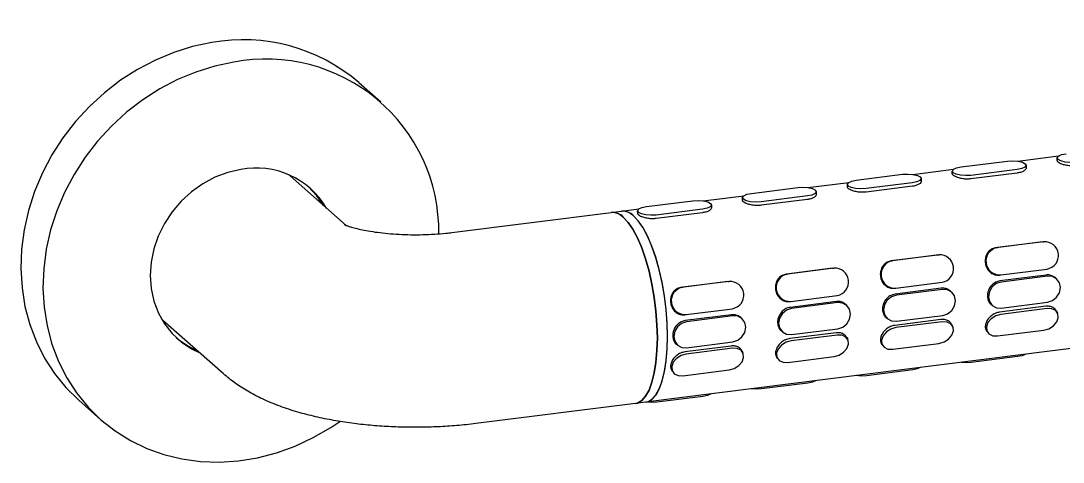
# Model space of a CAD drawing. Extents: x 0 to 951, y -2 to 427.
# Drawn here: x 263.3 to 287, y 104.83 to 114.86 of the extents above; entities that cross this region are included whole.
import ezdxf

# ---------------------------------------------------------------- set-up
doc = ezdxf.new("R2010")
doc.units = 0
doc.header["$LTSCALE"] = 23.1
doc.header["$MEASUREMENT"] = 0
doc.layers.get('0').update_dxf_attribs({"linetype": 'CONTINUOUS'})

msp = doc.modelspace()

# ---------------------------------------------------------------- linework, layer by layer
at = {"color": 7, "linetype": 'Continuous', "lineweight": 25}
for p, q in [((346.258, 114.857), (277.505, 106.195)), ((270.981, 113.459), (271.484, 113.015)), ((284.681, 111.539), (285.734, 111.672)), ((285.968, 111.671), (286.895, 111.788)), ((286.865, 111.682), (286.865, 111.744)), ((283.582, 111.37), (284.509, 111.487)), ((284.479, 111.381), (284.479, 111.443)), ((285.955, 111.481), (284.902, 111.348)), ((286.157, 111.577), (286.157, 111.515)), ((269.422, 111.334), (269.39, 111.362)), ((269.422, 111.334), (270.694, 110.212)), ((281.197, 111.07), (282.124, 111.187)), ((282.296, 111.239), (283.348, 111.372)), ((283.569, 111.18), (282.517, 111.047)), ((283.771, 111.276), (283.772, 111.214)), ((285.955, 111.4), (284.903, 111.268)), ((279.911, 110.938), (280.963, 111.071)), ((281.386, 110.976), (281.386, 110.914)), ((282.094, 111.08), (282.094, 111.143)), ((283.57, 111.1), (282.517, 110.967)), ((277.525, 110.638), (278.578, 110.77)), ((278.812, 110.769), (279.739, 110.886)), ((279.709, 110.78), (279.709, 110.842)), ((281.184, 110.88), (280.132, 110.747)), ((281.184, 110.799), (280.132, 110.667)), ((273.099, 110.049), (276.724, 110.506)), ((276.724, 110.506), (276.958, 110.536)), ((276.958, 110.536), (277.353, 110.585)), ((277.324, 110.479), (277.323, 110.541)), ((278.799, 110.579), (277.746, 110.446)), ((278.799, 110.499), (277.747, 110.366)), ((279.001, 110.675), (279.001, 110.613)), ((286.528, 109.837), (285.476, 109.705)), ((286.556, 109.84), (285.504, 109.708)), ((286.528, 109.837), (286.556, 109.84)), ((284.143, 109.537), (283.091, 109.404)), ((284.171, 109.54), (283.119, 109.407)), ((284.143, 109.537), (284.171, 109.54)), ((285.476, 109.705), (285.504, 109.708)), ((283.091, 109.404), (283.119, 109.407)), ((281.758, 109.236), (280.705, 109.104)), ((280.705, 109.104), (280.733, 109.107)), ((281.786, 109.239), (280.733, 109.107)), ((281.758, 109.236), (281.786, 109.239)), ((285.553, 109.084), (285.581, 109.087)), ((286.614, 109.083), (285.561, 108.95)), ((285.581, 109.087), (286.633, 109.22)), ((286.644, 109.057), (285.591, 108.924)), ((279.372, 108.936), (278.32, 108.803)), ((278.32, 108.803), (278.348, 108.806)), ((279.4, 108.939), (278.348, 108.806)), ((279.372, 108.936), (279.4, 108.939)), ((283.195, 108.787), (284.248, 108.919)), ((286.823, 109.02), (286.849, 108.998)), ((280.81, 108.486), (281.862, 108.619)), ((283.167, 108.784), (283.195, 108.787)), ((284.228, 108.782), (283.176, 108.65)), ((284.258, 108.756), (283.206, 108.624)), ((284.437, 108.72), (284.464, 108.697)), ((280.782, 108.483), (280.81, 108.486)), ((281.843, 108.482), (280.791, 108.349)), ((281.873, 108.456), (280.821, 108.323)), ((282.052, 108.419), (282.078, 108.397)), ((285.387, 108.393), (285.361, 108.415)), ((286.607, 108.373), (285.554, 108.24)), ((285.593, 108.334), (286.645, 108.466)), ((278.397, 108.183), (278.425, 108.186)), ((279.458, 108.181), (278.405, 108.049)), ((278.425, 108.186), (279.477, 108.318)), ((279.488, 108.155), (278.435, 108.023)), ((279.667, 108.119), (279.693, 108.096)), ((283.002, 108.092), (282.976, 108.115)), ((283.207, 108.033), (284.26, 108.166)), ((286.635, 108.321), (285.583, 108.188)), ((286.85, 108.267), (286.872, 108.226)), ((266.497, 108.081), (266.528, 108.053)), ((267.898, 106.845), (266.528, 108.053)), ((280.822, 107.733), (281.874, 107.865)), ((284.221, 108.072), (283.169, 107.94)), ((284.25, 108.02), (283.197, 107.888)), ((284.464, 107.967), (284.487, 107.925)), ((280.617, 107.792), (280.591, 107.814)), ((281.836, 107.772), (280.784, 107.639)), ((281.864, 107.72), (280.812, 107.587)), ((282.079, 107.666), (282.102, 107.625)), ((285.271, 107.794), (285.249, 107.836)), ((285.508, 107.699), (286.561, 107.832)), ((278.231, 107.491), (278.205, 107.514)), ((279.451, 107.471), (278.398, 107.339)), ((279.479, 107.419), (278.427, 107.287)), ((278.437, 107.432), (279.489, 107.565)), ((282.886, 107.494), (282.863, 107.535)), ((283.123, 107.399), (284.175, 107.531)), ((279.694, 107.366), (279.716, 107.324)), ((280.5, 107.193), (280.478, 107.235)), ((280.738, 107.098), (281.79, 107.231)), ((285.964, 107.23), (284.911, 107.097)), ((278.115, 106.893), (278.093, 106.934)), ((278.352, 106.797), (279.405, 106.93)), ((283.578, 106.929), (282.526, 106.797)), ((281.193, 106.629), (280.141, 106.496)), ((265.118, 105.796), (264.615, 106.24)), ((277.505, 106.195), (277.271, 106.165)), ((278.808, 106.328), (277.756, 106.196)), ((277.271, 106.165), (273.646, 105.709))]:
    msp.add_line(p, q, dxfattribs=at)
at = {"color": 7, "linetype": 'Continuous', "lineweight": 25, "flags": 128}
for points in [[(267.637, 114.363), (267.203, 114.272), (266.775, 114.139), (266.357, 113.966), (265.952, 113.755), (265.564, 113.507), (265.198, 113.226), (264.855, 112.912), (264.54, 112.57), (264.255, 112.203), (264.004, 111.813), (263.788, 111.406), (263.609, 110.984), (263.469, 110.551), (263.37, 110.111), (263.312, 109.67), (263.296, 109.229), (263.323, 108.795), (263.39, 108.371), (263.499, 107.96), (263.649, 107.567), (263.836, 107.195), (264.061, 106.848), (264.321, 106.529), (264.613, 106.241), (264.615, 106.24)], [(268.14, 113.92), (267.706, 113.828), (267.278, 113.695), (266.86, 113.523), (266.455, 113.311), (266.068, 113.064), (265.701, 112.782), (265.358, 112.468), (265.043, 112.126), (264.759, 111.759), (264.507, 111.37), (264.291, 110.962), (264.112, 110.54), (263.973, 110.107), (263.873, 109.668), (263.816, 109.226), (263.8, 108.786), (263.826, 108.351), (263.894, 107.927), (264.003, 107.516), (264.152, 107.123), (264.34, 106.751), (264.564, 106.404), (264.824, 106.085), (265.116, 105.797), (265.438, 105.543), (265.787, 105.325), (266.159, 105.145), (266.551, 105.005), (266.96, 104.905), (267.381, 104.848), (267.811, 104.834), (268.245, 104.862), (268.679, 104.932), (269.111, 105.044), (269.534, 105.197), (269.946, 105.39), (270.343, 105.619), (270.549, 105.758)], [(285.734, 111.672), (285.854, 111.679), (285.973, 111.67), (286.072, 111.647), (286.137, 111.613), (286.157, 111.574), (286.129, 111.535), (286.058, 111.502), (285.955, 111.481)], [(287.288, 111.648), (287.167, 111.642), (287.049, 111.65), (286.949, 111.674), (286.885, 111.707), (286.865, 111.747), (286.892, 111.786), (286.963, 111.819), (287.067, 111.84)], [(268.296, 111.482), (268, 111.414), (267.711, 111.304), (267.435, 111.157), (267.177, 110.974), (266.943, 110.76), (266.736, 110.518), (266.562, 110.253), (266.422, 109.97), (266.321, 109.675), (266.259, 109.374), (266.238, 109.072), (266.259, 108.775), (266.322, 108.49), (266.424, 108.221), (266.564, 107.973), (266.739, 107.753), (266.946, 107.563), (267.181, 107.408), (267.354, 107.325)], [(284.902, 111.348), (284.782, 111.341), (284.663, 111.35), (284.564, 111.373), (284.5, 111.407), (284.48, 111.446), (284.507, 111.485), (284.578, 111.518), (284.681, 111.539)], [(282.517, 111.047), (282.397, 111.041), (282.278, 111.049), (282.179, 111.073), (282.114, 111.106), (282.094, 111.146), (282.122, 111.185), (282.193, 111.218), (282.296, 111.239)], [(283.348, 111.372), (283.469, 111.378), (283.587, 111.37), (283.687, 111.346), (283.751, 111.313), (283.771, 111.273), (283.744, 111.234), (283.673, 111.201), (283.569, 111.18)], [(270.181, 110.664), (270.031, 110.885), (269.848, 111.083)], [(280.132, 110.747), (280.011, 110.74), (279.893, 110.749), (279.793, 110.772), (279.729, 110.806), (279.709, 110.845), (279.736, 110.884), (279.807, 110.917), (279.911, 110.938)], [(280.963, 111.071), (281.083, 111.078), (281.202, 111.069), (281.301, 111.046), (281.366, 111.012), (281.386, 110.973), (281.358, 110.934), (281.288, 110.901), (281.184, 110.88)], [(278.578, 110.77), (278.698, 110.777), (278.817, 110.768), (278.916, 110.745), (278.981, 110.712), (279.001, 110.672), (278.973, 110.633), (278.902, 110.6), (278.799, 110.579)], [(277.771, 107.654), (277.763, 107.954), (277.739, 108.262), (277.701, 108.572), (277.648, 108.877), (277.582, 109.171), (277.504, 109.448), (277.416, 109.702), (277.319, 109.928), (277.215, 110.123), (277.107, 110.28), (276.997, 110.398), (276.887, 110.474), (276.779, 110.507), (276.724, 110.506)], [(278.005, 107.683), (277.997, 107.984), (277.973, 108.292), (277.935, 108.602), (277.882, 108.906), (277.816, 109.2), (277.738, 109.477), (277.649, 109.732), (277.553, 109.958), (277.449, 110.152), (277.341, 110.31), (277.231, 110.428), (277.121, 110.504), (277.013, 110.536), (276.958, 110.536)], [(277.746, 110.446), (277.626, 110.44), (277.507, 110.448), (277.408, 110.471), (277.344, 110.505), (277.324, 110.545), (277.351, 110.584), (277.422, 110.617), (277.525, 110.638)], [(276.997, 110.398), (277.107, 110.28), (277.215, 110.123), (277.319, 109.928), (277.416, 109.702), (277.504, 109.448), (277.582, 109.171), (277.648, 108.877), (277.701, 108.572), (277.739, 108.262), (277.763, 107.954), (277.771, 107.654), (277.763, 107.367), (277.739, 107.1), (277.701, 106.859), (277.648, 106.647), (277.582, 106.47), (277.504, 106.33), (277.416, 106.232), (277.319, 106.176), (277.271, 106.165)], [(277.505, 106.195), (277.557, 106.207), (277.653, 106.265), (277.741, 106.365), (277.819, 106.506), (277.884, 106.684), (277.937, 106.897), (277.975, 107.14), (277.997, 107.408), (278.005, 107.695), (277.996, 107.996), (277.972, 108.304), (277.933, 108.614), (277.879, 108.919), (277.813, 109.212), (277.734, 109.488), (277.646, 109.741), (277.548, 109.966), (277.445, 110.159), (277.337, 110.315), (277.227, 110.432)], [(286.645, 108.466), (286.757, 108.503), (286.851, 108.579), (286.915, 108.683), (286.937, 108.798), (286.914, 108.909), (286.85, 108.996), (286.756, 109.048), (286.644, 109.057)], [(285.591, 108.924), (285.479, 108.888), (285.385, 108.812), (285.322, 108.708), (285.3, 108.592), (285.322, 108.482), (285.386, 108.394), (285.481, 108.342), (285.593, 108.334)], [(283.206, 108.624), (283.094, 108.587), (282.999, 108.511), (282.936, 108.407), (282.914, 108.292), (282.937, 108.182), (283, 108.094), (283.095, 108.042), (283.207, 108.033)], [(284.26, 108.166), (284.371, 108.202), (284.466, 108.278), (284.529, 108.382), (284.551, 108.498), (284.529, 108.608), (284.465, 108.696), (284.37, 108.748), (284.258, 108.756)], [(281.874, 107.865), (281.986, 107.902), (282.081, 107.978), (282.144, 108.082), (282.166, 108.197), (282.143, 108.308), (282.08, 108.395), (281.985, 108.447), (281.873, 108.456)], [(279.489, 107.565), (279.601, 107.601), (279.695, 107.677), (279.759, 107.781), (279.781, 107.897), (279.758, 108.007), (279.695, 108.095), (279.6, 108.147), (279.488, 108.155)], [(280.821, 108.323), (280.709, 108.287), (280.614, 108.211), (280.551, 108.107), (280.529, 107.991), (280.551, 107.881), (280.615, 107.793), (280.71, 107.741), (280.822, 107.733)], [(285.583, 108.188), (285.468, 108.156), (285.365, 108.091), (285.29, 108.003), (285.253, 107.907), (285.261, 107.816), (285.312, 107.745), (285.399, 107.704), (285.508, 107.699)], [(286.561, 107.832), (286.675, 107.864), (286.778, 107.929), (286.854, 108.017), (286.89, 108.113), (286.882, 108.204), (286.831, 108.275), (286.744, 108.316), (286.635, 108.321)], [(278.435, 108.023), (278.324, 107.986), (278.229, 107.91), (278.166, 107.806), (278.144, 107.691), (278.166, 107.58), (278.23, 107.493), (278.325, 107.441), (278.437, 107.432)], [(283.197, 107.888), (283.083, 107.855), (282.98, 107.79), (282.904, 107.703), (282.868, 107.606), (282.876, 107.516), (282.927, 107.444), (283.014, 107.403), (283.123, 107.399)], [(284.175, 107.531), (284.29, 107.564), (284.393, 107.629), (284.468, 107.716), (284.505, 107.813), (284.497, 107.903), (284.446, 107.975), (284.359, 108.016), (284.25, 108.02)], [(277.271, 106.165), (277.319, 106.176), (277.416, 106.232), (277.504, 106.33), (277.582, 106.47), (277.648, 106.647), (277.701, 106.859), (277.739, 107.1), (277.763, 107.367), (277.771, 107.654)], [(277.505, 106.195), (277.553, 106.206), (277.649, 106.262), (277.738, 106.36), (277.816, 106.499), (277.882, 106.676), (277.935, 106.888), (277.973, 107.13), (277.997, 107.397), (278.005, 107.683)], [(281.79, 107.231), (281.905, 107.263), (282.008, 107.328), (282.083, 107.416), (282.12, 107.512), (282.112, 107.603), (282.06, 107.674), (281.973, 107.715), (281.864, 107.72)], [(279.405, 106.93), (279.519, 106.963), (279.622, 107.028), (279.698, 107.115), (279.734, 107.212), (279.726, 107.302), (279.675, 107.374), (279.588, 107.415), (279.479, 107.419)], [(280.812, 107.587), (280.697, 107.555), (280.594, 107.49), (280.519, 107.402), (280.483, 107.306), (280.491, 107.215), (280.542, 107.144), (280.629, 107.103), (280.738, 107.098)], [(278.427, 107.287), (278.312, 107.254), (278.209, 107.189), (278.134, 107.102), (278.097, 107.005), (278.105, 106.914), (278.157, 106.843), (278.243, 106.802), (278.352, 106.797)], [(286.136, 107.282), (286.067, 107.251), (285.964, 107.23)], [(283.751, 106.982), (283.682, 106.951), (283.578, 106.929)], [(284.911, 107.097), (284.791, 107.091), (284.677, 107.099)], [(281.365, 106.681), (281.297, 106.65), (281.193, 106.629)], [(282.526, 106.797), (282.406, 106.79), (282.292, 106.798)], [(280.141, 106.496), (280.021, 106.489), (279.907, 106.498)], [(277.756, 106.196), (277.635, 106.189), (277.522, 106.197)], [(278.98, 106.381), (278.911, 106.35), (278.808, 106.328)]]:
    msp.add_lwpolyline(points, dxfattribs=at)
at = {"color": 7, "linetype": 'Continuous', "lineweight": 25}
for centre, radius, start, end in [((268.358, 110.395), 4.033, 49.4266, 100.3007), ((268.877, 110.063), 3.926, 359.3907, 100.818), ((268.646, 109.652), 1.863, 30.775, 100.8398), ((276.746, 110.163), 0.344, 43.1727, 93.741), ((276.981, 110.196), 0.34, 43.7526, 93.9469), ((286.58, 109.528), 0.313, 279.7687, 94.342), ((284.195, 109.228), 0.313, 279.7696, 94.3411), ((285.557, 109.399), 0.313, 99.7696, 274.3411), ((283.172, 109.099), 0.313, 99.7696, 274.3411), ((280.786, 108.798), 0.313, 99.7696, 274.3411), ((281.809, 108.927), 0.313, 279.7696, 94.3411), ((278.401, 108.498), 0.313, 99.7696, 274.3411), ((279.424, 108.627), 0.313, 279.7696, 94.3411), ((267.982, 109.036), 1.793, 230.0513, 247.2057)]:
    msp.add_arc(centre, radius, start, end, dxfattribs=at)
for points, knots in [([(287.288, 111.568), (287.254, 111.566), (287.186, 111.56), (287.08, 111.572), (286.985, 111.596), (286.913, 111.626), (286.87, 111.657), (286.869, 111.674), (286.868, 111.682)], [0, 0, 0, 0, 0.173452, 0.346863, 0.521389, 0.696657, 0.870721, 1, 1, 1, 1]), ([(286.154, 111.515), (286.155, 111.512), (286.159, 111.496), (286.133, 111.465), (286.077, 111.429), (286.009, 111.408), (285.966, 111.402), (285.955, 111.4)], [0, 0, 0, 0, 0.0694533, 0.3461367, 0.625275, 0.9045838, 1, 1, 1, 1]), ([(283.768, 111.214), (283.769, 111.211), (283.774, 111.196), (283.748, 111.164), (283.691, 111.128), (283.624, 111.108), (283.581, 111.101), (283.57, 111.1)], [0, 0, 0, 0, 0.0694533, 0.3461367, 0.625275, 0.9045838, 1, 1, 1, 1]), ([(284.903, 111.268), (284.869, 111.265), (284.801, 111.26), (284.695, 111.272), (284.6, 111.295), (284.528, 111.326), (284.485, 111.356), (284.483, 111.374), (284.483, 111.381)], [0, 0, 0, 0, 0.173442, 0.346856, 0.521385, 0.696656, 0.870723, 1, 1, 1, 1]), ([(282.517, 110.967), (282.483, 110.965), (282.416, 110.959), (282.31, 110.971), (282.215, 110.995), (282.142, 111.025), (282.099, 111.056), (282.098, 111.073), (282.097, 111.081)], [0, 0, 0, 0, 0.173454, 0.346857, 0.521386, 0.696656, 0.870723, 1, 1, 1, 1]), ([(280.132, 110.667), (280.098, 110.664), (280.03, 110.659), (279.924, 110.671), (279.83, 110.694), (279.757, 110.725), (279.714, 110.755), (279.713, 110.773), (279.712, 110.78)], [0, 0, 0, 0, 0.173454, 0.346857, 0.521386, 0.696656, 0.870723, 1, 1, 1, 1]), ([(281.383, 110.914), (281.384, 110.911), (281.389, 110.895), (281.363, 110.864), (281.306, 110.827), (281.239, 110.807), (281.195, 110.801), (281.184, 110.799)], [0, 0, 0, 0, 0.069453, 0.346138, 0.625293, 0.904584, 1, 1, 1, 1]), ([(277.747, 110.366), (277.713, 110.364), (277.645, 110.358), (277.539, 110.37), (277.444, 110.394), (277.372, 110.424), (277.329, 110.455), (277.327, 110.472), (277.327, 110.48)], [0, 0, 0, 0, 0.173454, 0.346867, 0.521387, 0.696657, 0.870723, 1, 1, 1, 1]), ([(278.998, 110.613), (278.999, 110.61), (279.004, 110.595), (278.978, 110.563), (278.921, 110.527), (278.853, 110.507), (278.81, 110.5), (278.799, 110.499)], [0, 0, 0, 0, 0.069453, 0.346138, 0.625293, 0.904584, 1, 1, 1, 1]), ([(270.649, 110.231), (270.649, 110.231), (270.65, 110.23), (270.689, 110.213), (270.763, 110.187), (270.873, 110.154), (271.019, 110.119), (271.198, 110.084), (271.408, 110.052), (271.643, 110.026), (271.898, 110.007), (272.165, 109.998), (272.436, 110), (272.704, 110.011), (272.926, 110.029), (273.053, 110.044), (273.099, 110.049)], [0, 0, 0, 0, 0.041595, 0.101128, 0.163447, 0.229421, 0.299411, 0.373338, 0.450796, 0.531177, 0.613789, 0.697923, 0.782885, 0.867976, 0.952339, 1, 1, 1, 1]), ([(285.476, 109.705), (285.444, 109.697), (285.38, 109.682), (285.301, 109.619), (285.247, 109.532), (285.222, 109.43), (285.23, 109.323), (285.269, 109.225), (285.334, 109.146), (285.42, 109.094), (285.497, 109.079), (285.541, 109.083), (285.553, 109.084)], [0, 0, 0, 0, 0.106617, 0.213216, 0.320501, 0.428242, 0.535242, 0.64147, 0.748079, 0.855629, 0.963237, 1, 1, 1, 1]), ([(283.091, 109.404), (283.058, 109.397), (282.994, 109.382), (282.916, 109.318), (282.862, 109.232), (282.837, 109.129), (282.845, 109.023), (282.883, 108.925), (282.949, 108.845), (283.035, 108.794), (283.112, 108.779), (283.156, 108.783), (283.167, 108.784)], [0, 0, 0, 0, 0.106624, 0.213217, 0.320501, 0.428241, 0.535242, 0.641469, 0.748073, 0.855629, 0.963237, 1, 1, 1, 1]), ([(280.705, 109.104), (280.673, 109.096), (280.609, 109.081), (280.531, 109.018), (280.476, 108.931), (280.452, 108.829), (280.459, 108.722), (280.498, 108.624), (280.563, 108.545), (280.649, 108.493), (280.727, 108.478), (280.771, 108.482), (280.782, 108.483)], [0, 0, 0, 0, 0.106624, 0.213216, 0.320501, 0.428241, 0.535241, 0.641469, 0.748072, 0.855622, 0.963237, 1, 1, 1, 1]), ([(286.822, 109.02), (286.797, 109.038), (286.745, 109.075), (286.669, 109.088), (286.625, 109.084), (286.614, 109.083)], [0, 0, 0, 0, 0.417148, 0.851589, 1, 1, 1, 1]), ([(278.32, 108.803), (278.288, 108.796), (278.224, 108.781), (278.145, 108.717), (278.091, 108.631), (278.067, 108.528), (278.074, 108.422), (278.113, 108.324), (278.178, 108.244), (278.264, 108.193), (278.341, 108.178), (278.385, 108.182), (278.397, 108.183)], [0, 0, 0, 0, 0.106624, 0.213223, 0.320502, 0.428242, 0.535242, 0.641469, 0.748073, 0.855622, 0.963237, 1, 1, 1, 1]), ([(285.561, 108.95), (285.529, 108.943), (285.464, 108.928), (285.379, 108.864), (285.315, 108.779), (285.279, 108.679), (285.274, 108.577), (285.302, 108.488), (285.334, 108.432), (285.36, 108.417), (285.361, 108.416)], [0, 0, 0, 0, 0.141722, 0.283421, 0.42603, 0.569246, 0.711478, 0.852683, 0.994393, 1, 1, 1, 1]), ([(283.176, 108.65), (283.143, 108.642), (283.078, 108.627), (282.994, 108.564), (282.93, 108.479), (282.894, 108.379), (282.888, 108.276), (282.916, 108.187), (282.948, 108.132), (282.975, 108.116), (282.976, 108.116)], [0, 0, 0, 0, 0.141731, 0.283421, 0.426029, 0.569245, 0.711477, 0.852681, 0.994385, 1, 1, 1, 1]), ([(284.437, 108.719), (284.412, 108.737), (284.36, 108.774), (284.284, 108.787), (284.239, 108.783), (284.228, 108.782)], [0, 0, 0, 0, 0.417148, 0.851589, 1, 1, 1, 1]), ([(280.791, 108.349), (280.758, 108.342), (280.693, 108.327), (280.609, 108.263), (280.545, 108.178), (280.509, 108.078), (280.503, 107.976), (280.531, 107.887), (280.563, 107.831), (280.59, 107.816), (280.591, 107.815)], [0, 0, 0, 0, 0.1417322, 0.2834231, 0.4260329, 0.5692498, 0.7114826, 0.8526879, 0.9943933, 1, 1, 1, 1]), ([(282.052, 108.419), (282.026, 108.437), (281.975, 108.474), (281.898, 108.487), (281.854, 108.483), (281.843, 108.482)], [0, 0, 0, 0, 0.4171747, 0.8515878, 1, 1, 1, 1]), ([(286.848, 108.266), (286.836, 108.285), (286.809, 108.327), (286.735, 108.366), (286.662, 108.378), (286.618, 108.374), (286.607, 108.373)], [0, 0, 0, 0, 0.261764, 0.576921, 0.892272, 1, 1, 1, 1]), ([(279.666, 108.118), (279.641, 108.136), (279.59, 108.173), (279.513, 108.186), (279.469, 108.182), (279.458, 108.181)], [0, 0, 0, 0, 0.41716, 0.851584, 1, 1, 1, 1]), ([(285.554, 108.24), (285.521, 108.233), (285.456, 108.219), (285.364, 108.162), (285.291, 108.087), (285.242, 108.001), (285.226, 107.918), (285.231, 107.861), (285.248, 107.84), (285.25, 107.837)], [0, 0, 0, 0, 0.161847, 0.323668, 0.486529, 0.650082, 0.812512, 0.973769, 1, 1, 1, 1]), ([(278.405, 108.049), (278.373, 108.041), (278.308, 108.026), (278.223, 107.963), (278.16, 107.878), (278.123, 107.778), (278.118, 107.675), (278.146, 107.586), (278.178, 107.531), (278.205, 107.515), (278.206, 107.514)], [0, 0, 0, 0, 0.141732, 0.283431, 0.426034, 0.569251, 0.711483, 0.852688, 0.994393, 1, 1, 1, 1]), ([(283.169, 107.94), (283.136, 107.933), (283.07, 107.918), (282.979, 107.861), (282.906, 107.787), (282.857, 107.701), (282.841, 107.617), (282.845, 107.56), (282.863, 107.539), (282.865, 107.536)], [0, 0, 0, 0, 0.1618581, 0.3236688, 0.4865298, 0.6500823, 0.8125126, 0.9737686, 1, 1, 1, 1]), ([(284.462, 107.965), (284.45, 107.984), (284.424, 108.026), (284.35, 108.065), (284.277, 108.077), (284.233, 108.073), (284.221, 108.072)], [0, 0, 0, 0, 0.261764, 0.576921, 0.892272, 1, 1, 1, 1]), ([(280.784, 107.639), (280.751, 107.632), (280.685, 107.618), (280.594, 107.561), (280.521, 107.486), (280.472, 107.4), (280.456, 107.317), (280.46, 107.26), (280.477, 107.239), (280.48, 107.236)], [0, 0, 0, 0, 0.161859, 0.323671, 0.486533, 0.650087, 0.812518, 0.973775, 1, 1, 1, 1]), ([(282.077, 107.665), (282.065, 107.684), (282.039, 107.726), (281.964, 107.765), (281.891, 107.777), (281.847, 107.773), (281.836, 107.772)], [0, 0, 0, 0, 0.261755, 0.576936, 0.89227, 1, 1, 1, 1]), ([(279.692, 107.364), (279.68, 107.383), (279.654, 107.425), (279.579, 107.464), (279.506, 107.476), (279.462, 107.472), (279.451, 107.471)], [0, 0, 0, 0, 0.261755, 0.576936, 0.89227, 1, 1, 1, 1]), ([(278.398, 107.339), (278.366, 107.332), (278.3, 107.317), (278.209, 107.26), (278.135, 107.186), (278.086, 107.1), (278.07, 107.016), (278.075, 106.959), (278.092, 106.938), (278.095, 106.935)], [0, 0, 0, 0, 0.1618588, 0.3236803, 0.4865342, 0.6500874, 0.8125184, 0.9737751, 1, 1, 1, 1]), ([(273.646, 105.709), (273.572, 105.7), (273.359, 105.675), (273.001, 105.645), (272.572, 105.626), (272.143, 105.622), (271.715, 105.635), (271.291, 105.663), (270.871, 105.708), (270.455, 105.77), (270.044, 105.851), (269.637, 105.954), (269.231, 106.083), (268.848, 106.237), (268.502, 106.412), (268.204, 106.599), (268.008, 106.748), (267.911, 106.833), (267.898, 106.845)], [0, 0, 0, 0, 0.03552, 0.102629, 0.169007, 0.234991, 0.300947, 0.36714, 0.433923, 0.501738, 0.571144, 0.642887, 0.717938, 0.797293, 0.867265, 0.931005, 0.990345, 1, 1, 1, 1])]:
    msp.add_open_spline(points, degree=3, knots=knots, dxfattribs=at)

doc.saveas('drawing.dxf')
